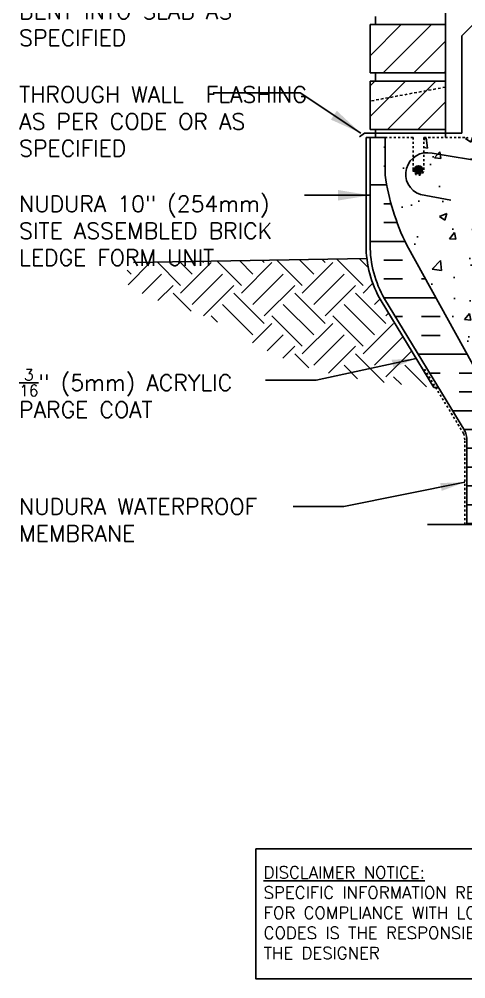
# Model space of a CAD drawing. Header units: inches. Extents: x 194.4 to 285.1, y 91.9 to 159.
# Drawn here: x 228.4 to 249.16, y 91.86 to 136.49 of the extents above; entities that cross this region are included whole.
import ezdxf

# ---------------------------------------------------------------- set-up
doc = ezdxf.new("R2010")
doc.units = ezdxf.units.IN
doc.header["$LTSCALE"] = 0.5
doc.header["$MEASUREMENT"] = 0
doc.linetypes.add('DASHED2', pattern=[0.375, 0.25, -0.125])
doc.linetypes.add('HIDDEN2', pattern=[0.1875, 0.125, -0.0625])
for name, color, linetype in [('HATCH', 12, 'Continuous'), ('Hidden2', 12, 'HIDDEN2'), ('line25', 2, 'Continuous'), ('LINE3', 3, 'Continuous'), ('LINE50', 5, 'Continuous'), ('LINE9', 9, 'Continuous'), ('TEXT', 4, 'Continuous')]:
    doc.layers.add(name, color=color, linetype=linetype)
doc.styles.add('DIM', font='romans.shx', dxfattribs={"width": 0.7})
doc.styles.add('ROMANS', font='romans.shx', dxfattribs={"height": 0.75})
doc.styles.get("Standard").update_dxf_attribs({"font": 'romans.shx', "height": 0.75})
doc.dimstyles.new('ext_12', dxfattribs={"dimscale": 12, "dimtxt": 0.09375, "dimasz": 0.09375, "dimexe": 0.09375, "dimexo": 0.0625, "dimgap": 0.0625, "dimtad": 1, "dimdec": 1, "dimzin": 2, "dimdsep": 46, "dimlunit": 4, "dimtxsty": 'DIM', "dimcen": 0.09, "dimdle": 0.09375, "dimclrt": 4, "dimadec": 0, "dimazin": 0, "dimtfac": 1, "dimtdec": 1, "dimtmove": 2, "dimatfit": 3, "dimfxl": 1, "dimfrac": 2, "dimtolj": 1, "dimtzin": 0, "dimarcsym": 0})
doc.dimstyles.new('ext_8', dxfattribs={"dimscale": 8, "dimtxt": 0.09375, "dimasz": 0.09375, "dimexe": 0.09375, "dimexo": 0.0625, "dimgap": 0.0625, "dimtad": 1, "dimdec": 1, "dimzin": 3, "dimdsep": 46, "dimlunit": 4, "dimtxsty": 'DIM', "dimcen": 0.09, "dimdle": 0.09375, "dimclrt": 4, "dimadec": 0, "dimazin": 0, "dimtfac": 1, "dimtdec": 1, "dimtmove": 2, "dimatfit": 3, "dimfxl": 1, "dimfrac": 2, "dimtolj": 1, "dimtzin": 0, "dimarcsym": 0})

msp = doc.modelspace()

# ---------------------------------------------------------------- hatches: boundary and pattern name
at = {"layer": 'HATCH'}
h = msp.add_hatch(dxfattribs=at)
h.set_pattern_fill('INSUL', color=256, scale=7, style=0)
h.set_pattern_definition([(0, (-2750.6558, -309.5928), (0, 2.625), []), (0, (-2750.6558, -308.7178), (0, 2.625), [0.875, -0.875]), (0, (-2750.6558, -307.8428), (0, 2.625), [0.875, -0.875])])
h.paths.add_polyline_path([(246.41, 125.989, -0.079579), (245.41, 129.239), (245.41, 130.989), (244.71, 130.989), (244.71, 125.989, 0.131652), (245.38, 123.489), (249.118, 117.339, -0.10438), (249.21, 116.864), (249.21, 112.989), (249.647, 112.989), (249.647, 113.489), (251.147, 113.489), (251.147, 112.989), (251.835, 112.989), (251.835, 116.239), (251.585, 116.239), (251.585, 116.614)])
h = msp.add_hatch(dxfattribs=at)
h.set_pattern_fill('AR-CONC', color=256, scale=0.5)
h.set_pattern_definition([(50, (0, 0), (3.5863, -0.31376), [0.375, -4.125]), (355, (0, 0), (-0.693757, 3.76096), [0.3, -3.3]), (100.4514, (0.299, -0.026), (2.892544, 3.4472), [0.3187, -3.50571]), (46.1842, (0, 1), (5.33621, -0.827596), [0.5625, -6.1875]), (96.6356, (0.4447, 0.931), (4.67331, 4.87059), [0.47805, -5.25857]), (351.1842, (0, 1), (4.67331, 4.87059), [0.45, -4.95]), (21, (0.5, 0.75), (2.984535, -2.013094), [0.375, -4.125]), (326, (0.5, 0.75), (1.216577, 3.62575), [0.3, -3.3]), (71.4514, (0.7487, 0.5822), (4.20111, 1.612656), [0.3187, -3.50571]), (37.5, (0, 0), (0.060799, 1.664469), [0, -3.26, 0, -3.35, 0, -3.3125]), (7.5, (0, 0), (1.315348, 1.972059), [0, -1.91, 0, -3.185, 0, -1.2625]), (327.5, (-1.115, 0), (2.669112, -0.1127744), [0, -1.25, 0, -3.9, 0, -5.175]), (317.5, (-1.615, 0), (2.91593, 0.500525), [0, -1.625, 0, -2.59, 0, -3.675])])
h.paths.add_polyline_path([(251.835, 129.556), (247.595, 130.254, 0.097161), (247.21, 130.27), (247.21, 129.489, -1), (246.71, 129.489), (246.71, 130.989), (245.41, 130.989), (245.41, 129.239, 0.079579), (246.41, 125.989), (251.585, 116.614), (251.585, 116.239), (251.835, 116.239)])
h.paths.add_polyline_path([(249.647, 130.989), (249.21, 130.989), (247.21, 130.989), (247.21, 130.27, -0.097161), (247.595, 130.254), (251.835, 129.556), (251.835, 130.989), (251.147, 130.989), (251.147, 130.489), (249.647, 130.489)], flags=17)
h = msp.add_hatch(dxfattribs=at)
h.set_pattern_fill('EARTH', color=256, scale=8, angle=45, style=0)
h.set_pattern_definition([(45, (140.7925, 46.3245), (2e-16, 2.828427), [2, -2]), (45, (140.2622, 46.8548), (2e-16, 2.828427), [2, -2]), (45, (139.7318, 47.3852), (2e-16, 2.828427), [2, -2]), (135, (139.7318, 47.7387), (-2.828427, 4e-16), [2, -2]), (135, (140.2622, 48.269), (-2.828427, 4e-16), [2, -2]), (135, (140.7925, 48.7994), (-2.828427, 4e-16), [2, -2])])
h.paths.add_polyline_path([(245.218, 123.394, -0.100997), (244.561, 125.361), (240.983, 125.302), (236.521, 122.865), (236.652, 122.82), (236.864, 122.741), (237.078, 122.654), (237.293, 122.557), (237.51, 122.451), (237.727, 122.337), (237.944, 122.218), (238.16, 122.093), (238.375, 121.966), (238.589, 121.837), (238.8, 121.708), (239.01, 121.579), (239.222, 121.45), (239.444, 121.321), (239.681, 121.189), (239.939, 121.054), (240.224, 120.914), (240.543, 120.769), (240.901, 120.617), (241.307, 120.458), (241.786, 120.294), (242.363, 120.128), (243.066, 119.962), (243.921, 119.8), (244.956, 119.644), (246.196, 119.497), (247.669, 119.361)])
h.paths.add_polyline_path([(233.713, 124.826), (232.612, 124.826), (232.627, 124.811), (232.811, 124.646), (232.997, 124.489), (233.186, 124.338), (233.376, 124.195), (233.57, 124.061), (233.766, 123.935), (233.964, 123.819), (234.165, 123.711), (234.368, 123.612), (234.572, 123.52), (234.777, 123.435), (234.984, 123.356), (235.191, 123.282), (235.399, 123.213), (235.606, 123.148), (235.814, 123.085), (236.022, 123.023), (236.231, 122.959), (236.441, 122.892), (236.521, 122.865), (240.983, 125.302), (233.713, 125.181)])
at = {"layer": 'LINE3'}
msp.add_hatch(color=256, dxfattribs=at).paths.add_polyline_path([(246.772, 129.489, 1), (247.147, 129.489, 1)])

# ---------------------------------------------------------------- linework, layer by layer
at = {"layer": 'HATCH'}
for p, q in [((244.71, 136.206), (244.743, 136.239)), ((244.71, 134.792), (246.157, 136.239)), ((245.321, 133.989), (247.571, 136.239)), ((246.736, 133.989), (248.21, 135.464)), ((248.15, 133.989), (248.21, 134.05)), ((244.71, 133.388), (244.937, 133.614)), ((244.739, 132.003), (246.351, 133.614)), ((246.154, 132.003), (247.765, 133.614)), ((247.568, 132.003), (248.21, 132.645)), ((245.515, 131.364), (246.154, 132.003)), ((246.929, 131.364), (247.568, 132.003))]:
    msp.add_line(p, q, dxfattribs=at)
at = {"layer": 'Hidden2'}
for p, q in [((245.41, 130.989), (246.71, 130.989)), ((246.71, 130.989), (246.71, 129.489)), ((247.21, 129.489), (247.21, 130.989)), ((247.21, 130.989), (249.21, 130.989))]:
    msp.add_line(p, q, dxfattribs=at)
msp.add_arc((246.96, 129.489), 0.25, 180, 0, dxfattribs=at)
at = {"layer": 'line25'}
for p, q in [((248.21, 130.989), (248.21, 144.114)), ((244.96, 136.239), (244.96, 136.614)), ((244.71, 133.989), (244.71, 136.239)), ((244.71, 136.239), (248.21, 136.239)), ((244.71, 133.989), (248.21, 133.989)), ((244.96, 133.614), (244.96, 133.989)), ((244.96, 133.614), (244.96, 133.989)), ((244.71, 133.614), (248.21, 133.614)), ((244.71, 131.364), (244.71, 133.614)), ((244.71, 131.364), (248.21, 131.364)), ((244.96, 130.989), (244.96, 131.364)), ((245.41, 130.989), (245.41, 129.239)), ((251.585, 116.614), (246.41, 125.989))]:
    msp.add_line(p, q, dxfattribs=at)
msp.add_arc((256.055, 130.736), 10.75, 188.0028, 206.2026, dxfattribs=at)
at = {"layer": 'LINE3'}
for p, q in [((259.118, 128.357), (247.595, 130.254)), ((247.048, 128.332), (248.467, 128.079))]:
    msp.add_line(p, q, dxfattribs=at)
msp.add_circle((246.96, 129.489), 0.188, dxfattribs=at)
msp.add_arc((247.363, 129.281), 1, 76.5845, 251.653, dxfattribs=at)
at = {"layer": 'LINE50'}
msp.add_line((233.713, 125.181), (244.561, 125.361), dxfattribs=at)
msp.add_lwpolyline([(249.21, 112.989), (249.21, 116.864, 0.10438), (249.118, 117.339), (245.38, 123.489, -0.131652), (244.71, 125.989), (244.71, 130.989), (245.41, 130.989)], format="xyb", dxfattribs=at)
at = {"layer": 'LINE9'}
for p, q in [((248.975, 135.716), (250.21, 136.951)), ((248.975, 131.194), (248.975, 135.716)), ((244.21, 131.026), (244.453, 131.194)), ((248.975, 131.194), (244.453, 131.194)), ((244.522, 130.989), (244.71, 130.989)), ((247.669, 119.361), (247.889, 119.361)), ((256.033, 112.989), (247.379, 112.991))]:
    msp.add_line(p, q, dxfattribs=at)
at = {"layer": 'LINE9', "linetype": 'DASHED2'}
msp.add_line((248.21, 133.33), (244.71, 132.682), dxfattribs=at)
at = {"layer": 'LINE9'}
msp.add_lwpolyline([(247.669, 119.361), (245.218, 123.394, -0.131757), (244.522, 125.989), (244.522, 130.989)], format="xyb", dxfattribs=at)
at = {"layer": 'LINE9', "linetype": 'HIDDEN2'}
msp.add_lwpolyline([(249.106, 112.989), (249.106, 116.926, 0.097369), (249.053, 117.228), (247.237, 120.216)], format="xyb", dxfattribs=at)
at = {"layer": 'TEXT'}
msp.add_lwpolyline([(239.391, 97.899), (252.374, 97.899), (252.374, 91.861), (239.391, 91.861)], close=True, dxfattribs=at)

# ---------------------------------------------------------------- texts
at = {"layer": 'TEXT', "char_height": 0.75, "attachment_point": 4, "style": 'ROMANS'}
for s, insert, width in [('WET SET DOWELS FIELD BENT INTO SLAB AS SPECIFIED', (228.397, 136.875), 13.18701), ('THROUGH WALL  FLASHING AS PER CODE OR AS SPECIFIED', (228.397, 131.738), 14.88549), ('NUDURA 10" (254mm) SITE ASSEMBLED BRICK LEDGE FORM UNIT', (228.397, 126.65), 13.06052), ('\\A1;{\\H0.7x;\\S3/16;}" (5mm) ACRYLIC PARGE COAT', (228.397, 119.086), 12.36492), ('{\\H1x;NUDURA WATERPROOF MEMBRANE}', (228.397, 113.198), 13.69006)]:
    msp.add_mtext(s, dxfattribs=dict(at, insert=insert, width=width))
at = {"layer": 'TEXT', "insert": (239.758, 94.933), "char_height": 0.5625, "width": 14.00235, "attachment_point": 4}
msp.add_mtext('{\\LDISCLAIMER NOTICE:}\\PSPECIFIC INFORMATION REQUIRED FOR COMPLIANCE WITH LOCAL CODES IS THE RESPONSIBILITY OF THE DESIGNER', dxfattribs=at)

# ---------------------------------------------------------------- leaders
at = {"layer": 'TEXT'}
for points in [[(244.274, 131.194), (241.453, 133.07), (237.409, 133.07)], [(244.71, 128.302), (241.695, 128.302), (241.66, 128.302)]]:
    msp.add_leader(points, dimstyle='ext_8', override={"dimasz": 0.1875, "dimtad": 0}, dxfattribs=at)
for points in [[(246.851, 120.708), (242.197, 119.696), (239.841, 119.696)], [(249.106, 114.957), (243.493, 113.83), (241.138, 113.83)]]:
    msp.add_leader(points, dimstyle='ext_12', dxfattribs=at)

doc.saveas('drawing.dxf')
